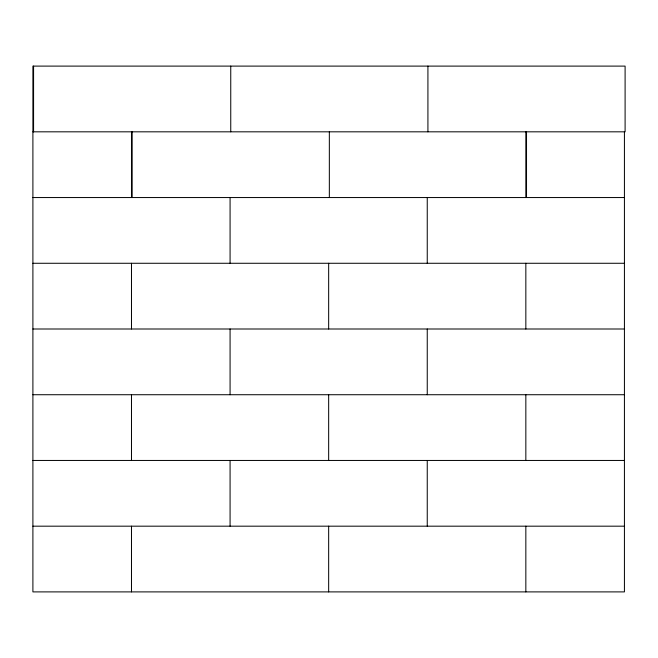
<?xml version="1.0" encoding="UTF-8"?>
<svg xmlns="http://www.w3.org/2000/svg" width="658" height="658" viewBox="0 0 658 658"><rect width="100%" height="100%" fill="white"/><g stroke="black" fill="none" stroke-linecap="round" stroke-linejoin="round"><path stroke-width="0.99" d="M32.9 131.822L625.1 131.822L625.1 66.104L32.9 66.104L32.9 591.896L624.426 591.896L624.426 131.822M32.9 197.548L624.426 197.548M32.9 263.274L624.426 263.274M32.9 329L624.426 329M32.9 394.726L624.426 394.726M32.9 460.452L624.426 460.452M32.9 526.178L624.426 526.178M526.515 131.822L526.515 197.548M525.841 131.822L525.841 197.548M525.841 263.274L525.841 329M525.841 394.726L525.841 460.452M525.841 526.178L525.841 591.896M427.922 66.104L427.922 131.822M427.248 197.548L427.248 263.274M427.248 329L427.248 394.726M427.248 460.452L427.248 526.178M329.337 131.822L329.337 197.548M328.663 263.274L328.663 329M328.663 394.726L328.663 460.452M328.663 526.178L328.663 591.896M230.752 66.104L230.752 131.822M230.078 197.548L230.078 263.274M230.078 329L230.078 394.726M230.078 460.452L230.078 526.178M132.159 131.822L132.159 197.548M131.485 131.822L131.485 197.548M131.485 263.274L131.485 329M131.485 394.726L131.485 460.452M131.485 526.178L131.485 591.896M33.574 66.104L33.574 131.822"/></g></svg>
